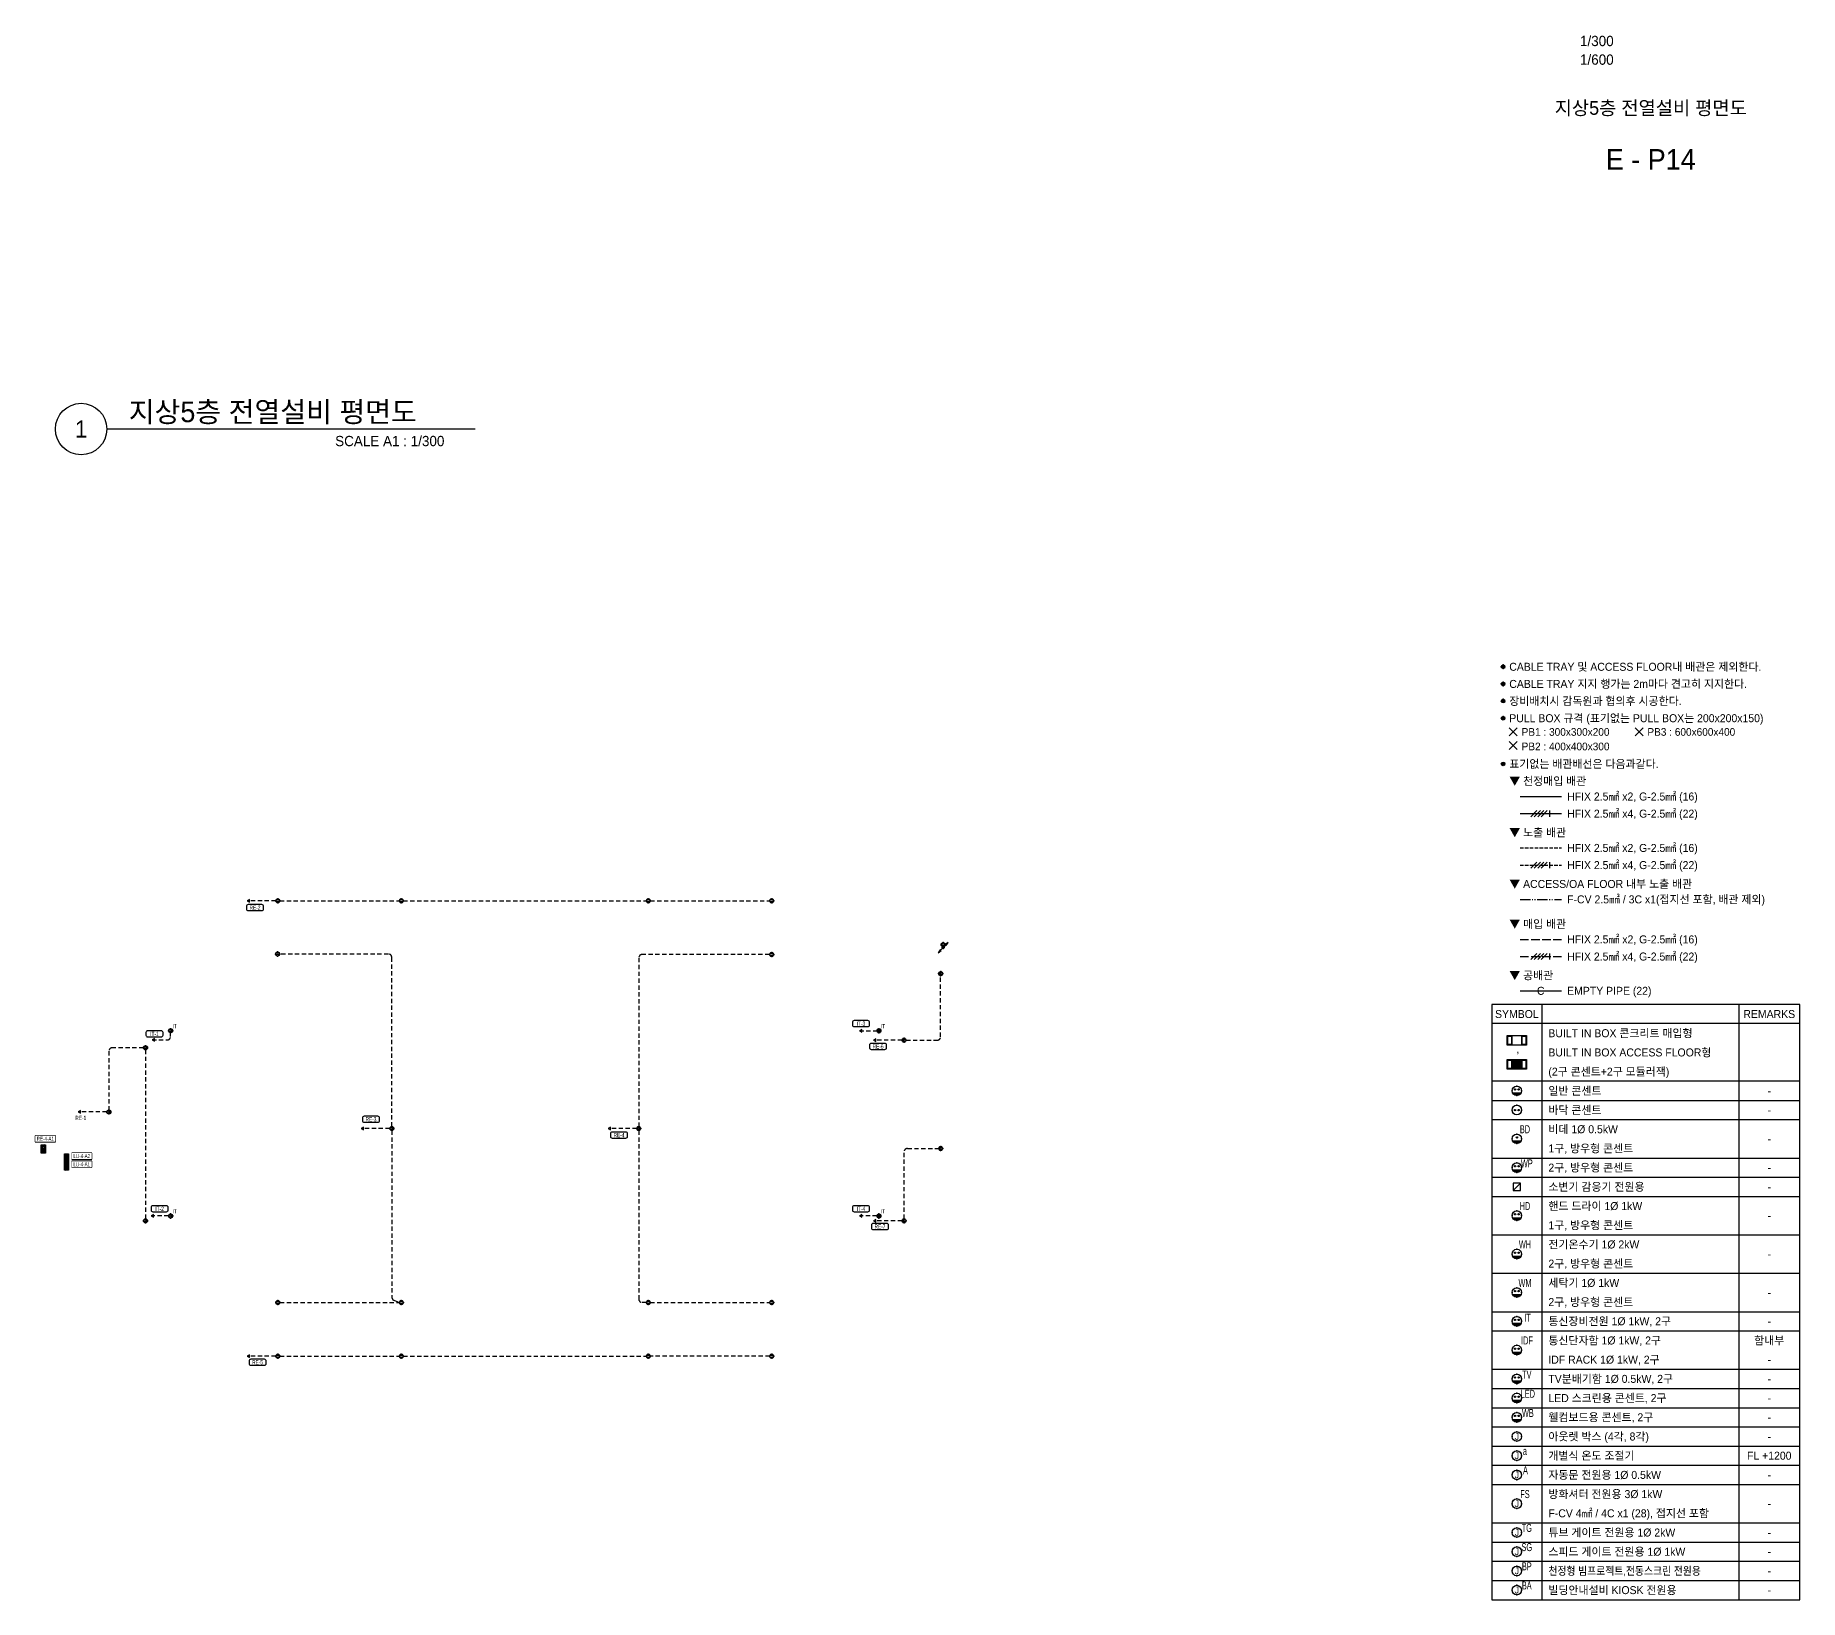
# Model space of a CAD drawing. Header units: millimetres. Extents: x 35956 to 501590, y -530175 to 1059940.
# Drawn here: x 91935 to 246280, y 443280 to 580148 of the extents above; entities that cross this region are included whole.
import ezdxf
from ezdxf.enums import TextEntityAlignment as Align

# ---------------------------------------------------------------- set-up
doc = ezdxf.new("R2010")
doc.units = ezdxf.units.MM
doc.header["$LTSCALE"] = 150
doc.set_wipeout_variables(frame=1)
for name, pattern in [('D1', [3, 1, -1, 1]), ('D2', [6.5, 2.5, -1.5, 2.5]), ('E6', [10, 6, -1, 0.5, -1, 0.5, -1]), ('LH2', [2.85, 2, -0.85]), ('LH4', [6.45, 5, -1.45])]:
    doc.linetypes.add(name, pattern=pattern)
for name, color, linetype in [('------01 Distribution Panel', 3, 'Continuous'), ('------01 Distribution Panel_UPS_Emgency', 232, 'Continuous'), ('------06 Receptacle', 6, 'Continuous'), ('------Number of Strands (가닥수)', 1, 'Continuous'), ('-----20 General Symbol', 3, 'Continuous'), ('-----21 Embeded Wire in Ceiling or Wall', 4, 'Continuous'), ('-----22 Concealed Wire in Floor', 4, 'E6'), ('-----22 Embeded in Floor', 4, 'D2'), ('-----23 Concealed or Exposed Wire', 4, 'D1'), ('-----29 Cable Schedule', 1, 'Continuous'), ('-----30 Text', 2, 'Continuous'), ('-----41 Drawing Title', 2, 'Continuous'), ('-----42 Drawing Number', 2, 'Continuous'), ('-----43 Drawing Scale', 3, 'Continuous'), ('4', 4, 'Continuous')]:
    doc.layers.add(name, color=color, linetype=linetype)
doc.styles.add('ELEC', font='')
doc.styles.get('ELEC').set_extended_font_data('Dotum')

# ---------------------------------------------------------------- blocks, each defined once
blk = doc.blocks.new('B02')
h = blk.add_hatch(color=256)
h.paths.add_polyline_path([(-136, 86, 0.632456), (136, 86)])
h.paths.add_polyline_path([(-75, 193, 1), (-32, 193, 1)])
h.paths.add_polyline_path([(32, 193, 1), (75, 193, 1)])
blk.add_line((-136, 86), (136, 86))
at = {"linetype": 'Continuous'}
blk.add_circle((0, 150), 150, dxfattribs=at)
for centre in [(-54, 193), (54, 193)]:
    blk.add_circle(centre, 21.4)
for p in [(-150, 150), (0, 300), (0, 0), (150, 150)]:
    blk.add_point(p)
blk = doc.blocks.new('O07')
blk.add_lwpolyline([(-173, -100), (0, 0), (-173, 100)], close=True)
blk = doc.blocks.new('A02')
h = blk.add_hatch()
h.set_pattern_fill('ANSI31', color=256, scale=25, style=0)
h.set_pattern_definition([(45, (-2000, -19200), (-56.1266, 56.1266), [])])
h.paths.add_polyline_path([(-300, 300), (-300, 0), (300, 0), (300, 300)])
blk.add_lwpolyline([(300, 0), (-300, 0), (-300, 300), (300, 300)], close=True)
blk = doc.blocks.new('O04')
blk.add_circle((0, 0), 150)
for p in [(-150, 0), (0, 150), (150, 0), (0, -150)]:
    blk.add_point(p)
at = {"style": 'ELEC'}
blk.add_text('J', height=214, dxfattribs=at).set_placement((0, 0), align=Align.MIDDLE)
blk = doc.blocks.new('B08')
at = {"linetype": 'Continuous'}
for points in [[(300, -150), (-300, -150), (-300, 150), (300, 150)], [(-150, 150), (150, 150), (150, -150), (-150, -150)]]:
    blk.add_lwpolyline(points, close=True, dxfattribs=at)
at = {"color": 1, "linetype": 'Continuous'}
for points in [[(-280, 130), (-170, 130), (-170, -130), (-280, -130)], [(170, 130), (280, 130), (280, -130), (170, -130)]]:
    blk.add_lwpolyline(points, close=True, dxfattribs=at)
blk = doc.blocks.new('B11')
h = blk.add_hatch(color=256)
h.dxf.hatch_style = 1
h.paths.add_polyline_path([(150, 150), (-150, 150), (-150, -150), (150, -150)])
at = {"linetype": 'Continuous'}
for points in [[(300, -150), (-300, -150), (-300, 150), (300, 150)], [(-150, 150), (150, 150), (150, -150), (-150, -150)]]:
    blk.add_lwpolyline(points, close=True, dxfattribs=at)
at = {"color": 1, "linetype": 'Continuous'}
for points in [[(-280, 130), (-170, 130), (-170, -130), (-280, -130)], [(170, 130), (280, 130), (280, -130), (170, -130)]]:
    blk.add_lwpolyline(points, close=True, dxfattribs=at)
blk = doc.blocks.new('B01')
h = blk.add_hatch(color=256)
h.paths.add_polyline_path([(21, 193, 1), (-21, 193, 1)])
h.paths.add_polyline_path([(-136, 86, 0.632456), (136, 86)])
blk.add_line((-136, 86), (136, 86))
at = {"linetype": 'Continuous'}
blk.add_circle((0, 150), 150, dxfattribs=at)
blk.add_circle((0, 193), 21.4)
for p in [(-150, 150), (0, 300), (0, 0), (150, 150)]:
    blk.add_point(p)
blk = doc.blocks.new('B17')
blk.add_line((112.5, 0), (-112.5, -225))
blk.add_lwpolyline([(112.5, 0), (-112.5, 0), (-112.5, -225), (112.5, -225)], close=True)
blk = doc.blocks.new('A$Ce357b17b')
at = {"layer": '-----30 Text'}
h = blk.add_hatch(color=256, dxfattribs=at)
edge = h.paths.add_edge_path()
edge.add_arc((-31961, -9700), 160, 0, 360)
h = blk.add_hatch(color=256, dxfattribs=at)
edge = h.paths.add_edge_path()
edge.add_arc((-31961, -11200), 160, 0, 360)
h = blk.add_hatch(color=256, dxfattribs=at)
edge = h.paths.add_edge_path()
edge.add_arc((-31961, -12700), 160, 0, 360)
h = blk.add_hatch(color=256, dxfattribs=at)
edge = h.paths.add_edge_path()
edge.add_arc((-31961, -18200), 160, 0, 360)
at = {"layer": '------Number of Strands (가닥수)'}
for p, q in [((-29536, -22814), (-29008, -22286)), ((-29237, -22814), (-28709, -22286)), ((-28939, -22814), (-28411, -22286)), ((-28640, -22814), (-28112, -22286)), ((-27878, -22814), (-27878, -22286)), ((-29536, -27314), (-29008, -26786)), ((-29237, -27314), (-28709, -26786)), ((-28939, -27314), (-28411, -26786)), ((-28640, -27314), (-28112, -26786)), ((-27878, -27314), (-27878, -26786)), ((-29536, -35314), (-29008, -34786)), ((-29237, -35314), (-28709, -34786)), ((-28939, -35314), (-28411, -34786)), ((-28640, -35314), (-28112, -34786)), ((-27878, -35314), (-27878, -34786))]:
    blk.add_line(p, q, dxfattribs=at)
at = {"layer": '-----21 Embeded Wire in Ceiling or Wall'}
blk.add_line((-30484, -38050), (-26865, -38050), dxfattribs=at)
at = {"layer": '-----22 Concealed Wire in Floor'}
blk.add_line((-30484, -30050), (-26865, -30050), dxfattribs=at)
at = {"layer": '-----30 Text'}
for centre in [(-31961, -9700), (-31961, -11200), (-31961, -12700), (-31961, -18200)]:
    blk.add_circle(centre, 160, dxfattribs=at)
for p in [(-32121, -9700), (-31961, -9540), (-31961, -9860), (-31801, -9700), (-32121, -11200), (-31961, -11040), (-31961, -11360), (-31801, -11200), (-31961, -12540), (-31961, -14040)]:
    blk.add_point(p, dxfattribs=at)
at = {"layer": '4'}
for p, q in [((-30484, -21050), (-26865, -21050)), ((-30484, -22550), (-26865, -22550))]:
    blk.add_line(p, q, dxfattribs=at)
at = {"layer": '4', "linetype": 'LH2'}
for p, q in [((-30484, -25550), (-26865, -25550)), ((-30484, -27050), (-26865, -27050))]:
    blk.add_line(p, q, dxfattribs=at)
at = {"layer": '4', "linetype": 'LH4'}
for p, q in [((-30484, -33550), (-26865, -33550)), ((-30484, -35050), (-26865, -35050))]:
    blk.add_line(p, q, dxfattribs=at)
at = {"layer": '-----23 Concealed or Exposed Wire', "style": 'ELEC'}
blk.add_text('C', height=700, dxfattribs=at).set_placement((-28675, -38050), align=Align.MIDDLE_CENTER)
at = {"layer": '-----30 Text', "style": 'ELEC'}
for s, p in [('CABLE TRAY 및 ACCESS FLOOR내 배관은 제외한다.', (-31425, -9700)), ('CABLE TRAY 지지 행가는 2m마다 견고히 지지한다.', (-31425, -11200)), ('장비배치시 감독원과 협의후 시공한다.', (-31425, -12700)), ('표기없는 배관배선은 다음과같다.', (-31425, -18200)), ('▼ 천정매입 배관', (-31425, -19700)), ('HFIX 2.5㎟ x2, G-2.5㎟ (16)', (-26365, -21050)), ('HFIX 2.5㎟ x4, G-2.5㎟ (22)', (-26365, -22550)), ('▼ 노출 배관', (-31425, -24200)), ('HFIX 2.5㎟ x2, G-2.5㎟ (16)', (-26365, -25550)), ('HFIX 2.5㎟ x4, G-2.5㎟ (22)', (-26365, -27050)), ('▼ ACCESS/OA FLOOR 내부 노출 배관', (-31425, -28700)), ('F-CV 2.5㎟ / 3C x1(접지선 포함, 배관 제외) ', (-26365, -30050)), ('▼ 매입 배관', (-31425, -32200)), ('HFIX 2.5㎟ x2, G-2.5㎟ (16)', (-26365, -33550)), ('HFIX 2.5㎟ x4, G-2.5㎟ (22)', (-26365, -35050)), ('▼ 공배관', (-31425, -36700))]:
    blk.add_text(s, height=700, dxfattribs=at).set_placement(p, align=Align.MIDDLE_LEFT)
for points in [[(-20425, -15050), (-20425, -15750), (-19726, -15750), (-19726, -15050)], [(-31425, -16250), (-31425, -16950), (-30726, -16950), (-30726, -16250)]]:
    blk.add_wipeout(points).dxf.layer = '-----20 General Symbol'
at = {"color": 3}
blk.add_wipeout([(-6020, -91320), (-6020, -39240), (-32961, -39240), (-32961, -91320)], dxfattribs=at).dxf.layer = '-----29 Cable Schedule'
at = {"layer": '------06 Receptacle'}
h = blk.add_hatch(color=256, dxfattribs=at)
edge = h.paths.add_edge_path()
edge.add_arc((-30913, -48480), 60, 0, 360)
h = blk.add_hatch(color=256, dxfattribs=at)
edge = h.paths.add_edge_path()
edge.add_arc((-30613, -48480), 60, 0, 360)
for centre, radius in [((-30763, -48480), 420), ((-30913, -48480), 60), ((-30613, -48480), 60)]:
    blk.add_circle(centre, radius, dxfattribs=at)
for p in [(-31183, -48480), (-30343, -48480)]:
    blk.add_point(p, dxfattribs=at)
at = {"layer": '-----20 General Symbol'}
for p, q in [((-19726, -15750), (-20425, -15050)), ((-19726, -15050), (-20425, -15750))]:
    blk.add_line(p, q, dxfattribs=at)
at = {"layer": '-----29 Cable Schedule'}
for p, q in [((-28565, -39240), (-28565, -40920)), ((-11349, -39240), (-11349, -40920)), ((-28565, -40920), (-28565, -91320)), ((-11349, -40920), (-11349, -91320)), ((-6020, -45960), (-32961, -45960)), ((-32961, -47640), (-6020, -47640)), ((-32961, -49320), (-6020, -49320)), ((-32961, -52680), (-6020, -52680)), ((-32961, -54360), (-6020, -54360)), ((-32961, -56040), (-6020, -56040)), ((-32961, -59400), (-6020, -59400)), ((-32961, -62760), (-6020, -62760)), ((-32961, -66120), (-6020, -66120)), ((-32961, -67800), (-6020, -67800)), ((-32961, -71160), (-6020, -71160)), ((-32961, -72840), (-6020, -72840)), ((-32961, -74520), (-6020, -74520)), ((-32961, -76200), (-6020, -76200)), ((-32961, -77880), (-6020, -77880)), ((-32961, -79560), (-6020, -79560)), ((-32961, -81240), (-6020, -81240)), ((-32961, -84600), (-6020, -84600)), ((-32961, -86280), (-6020, -86280)), ((-32961, -87960), (-6020, -87960)), ((-32961, -89640), (-6020, -89640)), ((-32961, -91320), (-6020, -91320))]:
    blk.add_line(p, q, dxfattribs=at)
at = {"layer": '-----29 Cable Schedule', "color": 3}
blk.add_line((-6020, -40920), (-32961, -40920), dxfattribs=at)
blk.add_lwpolyline([(-6020, -91320), (-6020, -39240), (-32961, -39240), (-32961, -91320)], close=True, dxfattribs=at)
blk.add_point((-30763, -48060))
at = {"layer": '------06 Receptacle', "xscale": 2.8, "yscale": 2.8, "zscale": 2.8}
for name, p in [('B08', (-30763, -42390)), ('B11', (-30763, -44490)), ('B01', (-30763, -51420)), ('B17', (-30763, -54885)), ('B02', (-30763, -69900))]:
    blk.add_blockref(name, p, dxfattribs=at)
at = {"layer": '------06 Receptacle', "color": 0, "xscale": 2.8, "yscale": 2.8, "zscale": 2.8}
for p in [(-30763, -47220), (-30763, -53940), (-30763, -58140), (-30763, -61500), (-30763, -64860), (-30763, -67380), (-30763, -72420), (-30763, -74100), (-30763, -75780)]:
    blk.add_blockref('B02', p, dxfattribs=at)
at = {"layer": '-----20 General Symbol', "xscale": 2.8, "yscale": 2.8, "zscale": 2.8}
for p in [(-30763, -77040), (-30763, -78720), (-30763, -80400), (-30763, -82920), (-30763, -85440), (-30763, -87120), (-30763, -88800), (-30763, -90480)]:
    blk.add_blockref('O04', p, dxfattribs=at)
at = {"layer": '------06 Receptacle', "style": 'ELEC', "width": 0.6}
for s, p in [('BD', (-30053, -50158)), ('WP', (-29891, -53142)), ('HD', (-30053, -56878)), ('WH', (-30053, -60238)), ('WM', (-30053, -63598)), ('IT', (-29828, -66655)), ('IDF', (-29874, -68638)), ('TV', (-29891, -71622)), ('LED', (-29800, -73302)), ('WB', (-29800, -74982))]:
    blk.add_text(s, height=700, dxfattribs=at).set_placement(p, align=Align.MIDDLE)
at = {"layer": '-----20 General Symbol', "style": 'ELEC', "width": 0.7}
blk.add_text('a', height=700, dxfattribs=at).set_placement((-30238, -78308), align=Align.MIDDLE_LEFT)
for s, p in [('A', (-30011, -79989)), ('FS', (-30053, -82078)), ('TG', (-29895, -85036)), ('SG', (-29895, -86716)), ('BP', (-29895, -88396)), ('BA', (-29895, -90076))]:
    blk.add_text(s, height=700, dxfattribs=at).set_placement(p, align=Align.MIDDLE)
at = {"layer": '-----29 Cable Schedule', "color": 2, "style": 'ELEC'}
for s, p in [('SYMBOL', (-30763, -40080)), ('REMARKS', (-8684, -40080))]:
    blk.add_text(s, height=700, dxfattribs=at).set_placement(p, align=Align.MIDDLE)
at = {"layer": '-----30 Text', "style": 'ELEC'}
for s, height, p in [('PB3 : 600x600x400', 672.93, (-19344, -15400)), ('EMPTY PIPE (22)', 700, (-26365, -38050)), ('BUILT IN BOX 콘크리트 매입형', 700, (-28005, -41760)), ('BUILT IN BOX ACCESS FLOOR형', 700, (-28005, -43440)), (',', 700, (-30805, -43128)), ('(2구 콘센트+2구 모듈러잭)', 700, (-28005, -45120)), ('일반 콘센트', 700, (-28005, -46800)), ('바닥 콘센트', 700, (-28005, -48480)), ('비데 1%%216 0.5kW', 700, (-28005, -50160)), ('1구, 방우형 콘센트', 700, (-28005, -51840)), ('2구, 방우형 콘센트', 700, (-28005, -53520)), ('소변기 감응기 전원용', 700, (-28005, -55200)), ('핸드 드라이 1Ø 1kW', 700, (-28005, -56880)), ('1구, 방우형 콘센트', 700, (-28005, -58560)), ('전기온수기 1%%216 2kW', 700, (-28005, -60240)), ('2구, 방우형 콘센트', 700, (-28005, -61920)), ('세탁기 1Ø 1kW', 700, (-28005, -63600)), ('2구, 방우형 콘센트', 700, (-28005, -65280)), ('통신장비전원 1%%216 1kW, 2구', 700, (-28005, -66960)), ('통신단자함 1%%216 1kW, 2구', 700, (-28005, -68640)), ('IDF RACK 1%%216 1kW, 2구', 700, (-28005, -70320)), ('TV분배기함 1%%216 0.5kW, 2구', 700, (-28005, -72000)), ('LED 스크린용 콘센트, 2구', 700, (-28005, -73680)), ('웰컴보드용 콘센트, 2구', 700, (-28005, -75360)), ('아웃렛 박스 (4각, 8각)', 700, (-28005, -77040)), ('개별식 온도 조절기', 700, (-28005, -78720)), ('자동문 전원용 1%%216 0.5kW', 700, (-28005, -80400)), ('방화셔터 전원용 3%%216 1kW', 700, (-28005, -82080)), ('F-CV 4㎟ / 4C x1 (28), 접지선 포함', 700, (-28005, -83760)), ('튜브 게이트 전원용 1Ø 2kW', 700, (-28005, -85440)), ('스피드 게이트 전원용 1Ø 1kW', 700, (-28005, -87120)), ('빌딩안내설비 KIOSK 전원용', 700, (-28005, -90480))]:
    blk.add_text(s, height=height, dxfattribs=at).set_placement(p, align=Align.MIDDLE_LEFT)
for s, p in [('-', (-8684, -46800)), ('-', (-8684, -48480)), ('-', (-8684, -51000)), ('-', (-8684, -53520)), ('-', (-8684, -55200)), ('-', (-8684, -57720)), ('-', (-8684, -61080)), ('-', (-8684, -64440)), ('-', (-8684, -66960)), ('함내부', (-8684, -68640)), ('-', (-8684, -70320)), ('-', (-8684, -72000)), ('-', (-8684, -73680)), ('-', (-8684, -75360)), ('-', (-8684, -77040)), ('FL +1200', (-8684, -78720)), ('-', (-8684, -80400)), ('-', (-8684, -82920)), ('-', (-8684, -85440)), ('-', (-8684, -87120)), ('-', (-8684, -88800)), ('-', (-8684, -90480))]:
    blk.add_text(s, height=700, dxfattribs=at).set_placement(p, align=Align.MIDDLE_CENTER)
at = {"layer": '-----30 Text', "style": 'ELEC', "width": 0.9}
blk.add_text('천정형 빔프로젝트,전동스크린 전원용', height=700, dxfattribs=at).set_placement((-28005, -88800), align=Align.MIDDLE_LEFT)
blk.add_wipeout([(-31425, -15050), (-31425, -15750), (-30726, -15750), (-30726, -15050)]).dxf.layer = '-----20 General Symbol'
at = {"layer": '-----30 Text'}
h = blk.add_hatch(color=256, dxfattribs=at)
edge = h.paths.add_edge_path()
edge.add_arc((-31961, -14200), 160, 0, 360)
at = {"layer": '-----20 General Symbol'}
for p, q in [((-30726, -15750), (-31425, -15050)), ((-30726, -15050), (-31425, -15750)), ((-30726, -16950), (-31425, -16250)), ((-30726, -16250), (-31425, -16950))]:
    blk.add_line(p, q, dxfattribs=at)
at = {"layer": '-----30 Text'}
blk.add_circle((-31961, -14200), 160, dxfattribs=at)
at = {"layer": '-----30 Text', "style": 'ELEC'}
for s, height, p in [('PULL BOX 규격 (표기없는 PULL BOX는 200x200x150)', 700, (-31425, -14200)), ('PB1 : 300x300x200', 672.93, (-30344, -15400)), ('PB2 : 400x400x300', 672.93, (-30344, -16671))]:
    blk.add_text(s, height=height, dxfattribs=at).set_placement(p, align=Align.MIDDLE_LEFT)
blk = doc.blocks.new('O01')
blk.add_hatch(color=256).paths.add_polyline_path([(-149, -218), (-218, -149), (-368, -368)])
blk.add_line((-46, -46), (-184, -184))
blk.add_lwpolyline([(-368, -368), (-149, -218), (-218, -149), (-368, -368)])
blk.add_circle((0, 0), 65)
for p in [(-65, 0), (-65, 0), (0, 65), (0, 65), (65, 0), (65, 0), (0, -65), (0, -65)]:
    blk.add_point(p)

msp = doc.modelspace()

# ---------------------------------------------------------------- linework, layer by layer
at = {"layer": '------01 Distribution Panel', "color": 1, "elevation": 0}
for points in [[(91935, 483347), (93690, 483347), (93690, 483872), (91935, 483872)], [(95121, 481110), (96876, 481110), (96876, 481635), (95121, 481635)]]:
    msp.add_lwpolyline(points, close=True, dxfattribs=at)
at = {"layer": '-----22 Embeded in Floor'}
for p, q in [((103774, 492555), (103774, 492878)), ((164030, 493052), (165554, 493052)), ((165554, 493052), (165554, 493052)), ((123124, 484325), (123124, 469754)), ((144724, 484325), (144724, 469585)), ((123309, 469476), (123774, 469285)), ((145374, 469285), (145024, 469285))]:
    msp.add_line(p, q, dxfattribs=at)
for points in [[(112974, 504425), (110474, 504425)], [(113334, 504425), (123774, 504425)], [(124134, 504425), (145374, 504425)], [(145734, 504425), (156174, 504425)], [(167754, 492235), (165254, 492235)], [(98194, 485955), (95694, 485955)], [(103594, 476855), (102070, 476855)], [(165553, 476856), (164029, 476856)], [(167754, 476429), (165254, 476429)], [(113334, 469285), (123774, 469285)], [(145734, 469285), (156174, 469285)], [(112974, 464585), (110474, 464585)], [(113334, 464585), (123774, 464585)], [(124134, 464585), (145374, 464585)], [(156174, 464585), (145734, 464585)]]:
    msp.add_lwpolyline(points, dxfattribs=at)
for points in [[(156148, 499726), (145024, 499726, 0.4142136), (144724, 499426), (144724, 484685)], [(168114, 492235), (170832, 492235, 0.4142136), (171132, 492535), (171132, 497873)], [(101394, 491568), (98673, 491568, 0.4142136), (98373, 491268), (98374, 486135)], [(167934, 476609), (167934, 482455, -0.4142136), (168234, 482755), (168234, 482755), (170954, 482755)]]:
    msp.add_lwpolyline(points, format="xyb", dxfattribs=at)
at = {"layer": '-----22 Embeded in Floor', "elevation": 0}
for points in [[(122944, 484505), (120444, 484505)], [(144544, 484505), (142044, 484505)]]:
    msp.add_lwpolyline(points, dxfattribs=at)
at = {"layer": '-----22 Embeded in Floor'}
for centre, start, end in [((103474, 492555), 270, 0), ((123424, 469754, 0), 180, 247.60208), ((145024, 469585, 0), 180, 270)]:
    msp.add_arc(centre, 300, start, end, dxfattribs=at)
at = {"layer": '-----41 Drawing Title', "color": 7}
msp.add_line((130407, 545700), (98193, 545700), dxfattribs=at)
msp.add_circle((95943, 545700), 2250, dxfattribs=at)

# ---------------------------------------------------------------- block references
at = {"layer": '------01 Distribution Panel', "xscale": 1.2, "yscale": 1.2, "zscale": 1.2, "rotation": 270}
msp.add_blockref('A02', (92454, 482715), dxfattribs=at)
at = {"layer": '------01 Distribution Panel_UPS_Emgency', "xscale": 1.2, "yscale": 1.2, "zscale": 1.2, "rotation": 270}
msp.add_blockref('A02', (94494, 481215), dxfattribs=at)
at = {"layer": '------06 Receptacle', "xscale": 1.2, "yscale": 1.2, "zscale": 1.2}
for p, rotation in [((113154, 504605), 180.0000009445702), ((123954, 504605), 180.0000009445702), ((145554, 504605), 180.0000009445702), ((156354, 504605), 179.9999990554296), ((171354, 500405), 359.646272586137), ((113134, 499951), 179.9999990554298), ((156354, 499905), 179.9999990554298), ((170954, 498054), 269.646272586137), ((103954, 493058), 89.99999905542973), ((103954, 493058), 89.99999905542973), ((165554, 493054), 269.9999990554298), ((167754, 492235), 270.0000009445701), ((101754, 491568), 89.99999905542991), ((98554, 485955), 89.64627258613703), ((123304, 484505), 89.9999990554297), ((144904, 484505), 89.9999990554297), ((170954, 482755), 269.646272586137), ((103954, 476855), 89.99999905542973), ((165554, 476855), 269.9999990554298), ((167754, 476429), 270.0000009445701), ((113154, 469105), 359.9999990554297), ((123954, 469105), 359.9999990554297), ((145554, 469105), 359.9999990554297), ((156354, 469105), 359.9999990554297), ((113154, 464405), 359.9999990554297), ((123954, 464405), 359.9999990554297), ((145554, 464405), 359.9999990554297), ((156354, 464405), 359.9999990554297)]:
    msp.add_blockref('B02', p, dxfattribs=dict(at, rotation=rotation))
at = {"layer": '-----20 General Symbol', "xscale": 1.2, "yscale": 1.2, "zscale": 1.2}
msp.add_blockref('O01', (171354, 500327), dxfattribs=at)
at = {"layer": '-----20 General Symbol', "xscale": 1.2, "yscale": 1.2, "zscale": 1.2, "rotation": 180}
msp.add_blockref('O01', (171354, 500327), dxfattribs=at)
at = {"layer": '-----22 Embeded in Floor', "xscale": 1.2, "yscale": 1.2, "zscale": 1.2, "rotation": 180}
for p in [(110474, 504425), (164030, 493052), (165254, 492235), (95694, 485955), (120444, 484505), (142044, 484505), (102070, 476855), (164029, 476856), (110474, 464585)]:
    msp.add_blockref('O07', p, dxfattribs=at)
at = {"layer": '-----29 Cable Schedule'}
msp.add_blockref('A$Ce357b17b', (252300, 534600), dxfattribs=at)

# ---------------------------------------------------------------- texts
at = {"layer": '------06 Receptacle', "style": 'ELEC', "width": 0.7}
for p in [(104129, 493460, 0), (104129, 493460, 0), (166089, 493456, 0), (166089, 493456, 0), (166089, 477257, 0)]:
    msp.add_text('IT', height=375, dxfattribs=at).set_placement(p, align=Align.MIDDLE)
at = {"layer": '-----41 Drawing Title', "style": 'ELEC'}
msp.add_text('지상5층 전열설비 평면도', height=1200, dxfattribs=at).set_placement((233250, 573790), align=Align.MIDDLE_CENTER)
at = {"layer": '-----41 Drawing Title', "color": 2, "style": 'ELEC'}
msp.add_text('지상5층 전열설비 평면도', height=1800, dxfattribs=at).set_placement((100110, 546300))
at = {"layer": '-----41 Drawing Title', "color": 7, "style": 'ELEC'}
msp.add_text('1', height=1500, dxfattribs=at).set_placement((95943, 545700), align=Align.MIDDLE)
at = {"layer": '-----41 Drawing Title', "style": 'ELEC'}
msp.add_text('SCALE A1 : 1/300', height=900, dxfattribs=at).set_placement((127723, 544200), align=Align.RIGHT)
at = {"layer": '-----42 Drawing Number', "style": 'ELEC'}
msp.add_text('E - P14', height=1800, dxfattribs=at).set_placement((233250, 569290), align=Align.MIDDLE_CENTER)
at = {"layer": '-----43 Drawing Scale', "style": 'ELEC'}
for s, p in [('1/300', (227060, 579200)), ('1/600', (227060, 577570))]:
    msp.add_text(s, height=900, dxfattribs=at).set_placement(p)

# ---------------------------------------------------------------- next in the draw order: wipeouts: each hides what was drawn before it
at = {"color": 1}
msp.add_wipeout([(91935, 483347), (93690, 483347), (93690, 483872), (91935, 483872)], dxfattribs=at).dxf.layer = '------01 Distribution Panel'
at = {"color": 1, "linetype": 'Continuous'}
for points in [[(110406, 503715), (110408, 503692), (110413, 503669), (110422, 503647), (110435, 503627), (110450, 503609), (110468, 503594), (110488, 503582), (110510, 503573), (110533, 503567), (110556, 503565), (111756, 503565), (111780, 503567), (111802, 503573), (111824, 503582), (111844, 503594), (111862, 503609), (111877, 503627), (111890, 503647), (111899, 503669), (111904, 503692), (111906, 503715), (111906, 503940), (111904, 503964), (111899, 503987), (111890, 504009), (111877, 504029), (111862, 504047), (111844, 504062), (111824, 504074), (111802, 504083), (111780, 504089), (111756, 504090), (110556, 504090), (110533, 504089), (110510, 504083), (110488, 504074), (110468, 504062), (110450, 504047), (110435, 504029), (110422, 504009), (110413, 503987), (110408, 503964), (110406, 503940)], [(163409, 493567), (163411, 493543), (163416, 493520), (163425, 493499), (163438, 493479), (163453, 493461), (163471, 493445), (163491, 493433), (163513, 493424), (163536, 493419), (163559, 493417), (164759, 493417), (164783, 493419), (164805, 493424), (164827, 493433), (164847, 493445), (164865, 493461), (164880, 493479), (164893, 493499), (164902, 493520), (164907, 493543), (164909, 493567), (164909, 493792), (164907, 493815), (164902, 493838), (164893, 493860), (164880, 493880), (164865, 493898), (164847, 493913), (164827, 493925), (164805, 493934), (164783, 493940), (164759, 493942), (163559, 493942), (163536, 493940), (163513, 493934), (163491, 493925), (163471, 493913), (163453, 493898), (163438, 493880), (163425, 493860), (163416, 493838), (163411, 493815), (163409, 493792)], [(164910, 491571), (164911, 491548), (164917, 491525), (164926, 491503), (164938, 491483), (164953, 491465), (164971, 491450), (164991, 491438), (165013, 491429), (165036, 491423), (165060, 491421), (166260, 491421), (166283, 491423), (166306, 491429), (166328, 491438), (166348, 491450), (166366, 491465), (166381, 491483), (166393, 491503), (166402, 491525), (166408, 491548), (166410, 491571), (166410, 491796), (166408, 491820), (166402, 491843), (166393, 491864), (166381, 491885), (166366, 491902), (166348, 491918), (166328, 491930), (166306, 491939), (166283, 491944), (166260, 491946), (165060, 491946), (165036, 491944), (165013, 491939), (164991, 491930), (164971, 491918), (164953, 491902), (164938, 491885), (164926, 491864), (164917, 491843), (164911, 491820), (164910, 491796)], [(95166, 485315), (95168, 485292), (95173, 485269), (95182, 485247), (95195, 485227), (95210, 485209), (95228, 485194), (95248, 485182), (95270, 485173), (95293, 485167), (95316, 485165), (96516, 485165), (96540, 485167), (96562, 485173), (96584, 485182), (96604, 485194), (96622, 485209), (96637, 485227), (96650, 485247), (96659, 485269), (96664, 485292), (96666, 485315), (96666, 485540), (96664, 485564), (96659, 485587), (96650, 485608), (96637, 485628), (96622, 485646), (96604, 485662), (96584, 485674), (96562, 485683), (96540, 485688), (96516, 485690), (95316, 485690), (95293, 485688), (95270, 485683), (95248, 485674), (95228, 485662), (95210, 485646), (95195, 485628), (95182, 485608), (95173, 485587), (95168, 485564), (95166, 485540)], [(120548, 485199), (120550, 485175), (120556, 485153), (120565, 485131), (120577, 485111), (120592, 485093), (120610, 485078), (120630, 485065), (120652, 485056), (120675, 485051), (120698, 485049), (121898, 485049), (121922, 485051), (121945, 485056), (121966, 485065), (121986, 485078), (122004, 485093), (122020, 485111), (122032, 485131), (122041, 485153), (122046, 485175), (122048, 485199), (122048, 485424), (122046, 485447), (122041, 485470), (122032, 485492), (122020, 485512), (122004, 485530), (121986, 485545), (121966, 485558), (121945, 485567), (121922, 485572), (121898, 485574), (120698, 485574), (120675, 485572), (120652, 485567), (120630, 485558), (120610, 485545), (120592, 485530), (120577, 485512), (120565, 485492), (120556, 485470), (120550, 485447), (120548, 485424)], [(142246, 483814), (142248, 483791), (142254, 483768), (142263, 483746), (142275, 483726), (142290, 483708), (142308, 483693), (142328, 483681), (142350, 483672), (142373, 483666), (142396, 483664), (143596, 483664), (143620, 483666), (143643, 483672), (143664, 483681), (143684, 483693), (143702, 483708), (143718, 483726), (143730, 483746), (143739, 483768), (143744, 483791), (143746, 483814), (143746, 484039), (143744, 484063), (143739, 484086), (143730, 484107), (143718, 484127), (143702, 484145), (143684, 484161), (143664, 484173), (143643, 484182), (143620, 484187), (143596, 484189), (142396, 484189), (142373, 484187), (142350, 484182), (142328, 484173), (142308, 484161), (142290, 484145), (142275, 484127), (142263, 484107), (142254, 484086), (142248, 484063), (142246, 484039)], [(102058, 477369), (102060, 477346), (102065, 477323), (102074, 477301), (102087, 477281), (102102, 477263), (102120, 477248), (102140, 477236), (102162, 477227), (102185, 477221), (102208, 477219), (103408, 477219), (103431, 477221), (103454, 477227), (103476, 477236), (103496, 477248), (103514, 477263), (103529, 477281), (103542, 477301), (103551, 477323), (103556, 477346), (103558, 477369), (103558, 477594), (103556, 477618), (103551, 477641), (103542, 477663), (103529, 477683), (103514, 477700), (103496, 477716), (103476, 477728), (103454, 477737), (103431, 477743), (103408, 477744), (102208, 477744), (102185, 477743), (102162, 477737), (102140, 477728), (102120, 477716), (102102, 477700), (102087, 477683), (102074, 477663), (102065, 477641), (102060, 477618), (102058, 477594)], [(163409, 477371), (163410, 477347), (163416, 477325), (163425, 477303), (163437, 477283), (163453, 477265), (163470, 477250), (163491, 477237), (163512, 477228), (163535, 477223), (163559, 477221), (164759, 477221), (164782, 477223), (164805, 477228), (164827, 477237), (164847, 477250), (164865, 477265), (164880, 477283), (164892, 477303), (164901, 477325), (164907, 477347), (164909, 477371), (164909, 477596), (164907, 477619), (164901, 477642), (164892, 477664), (164880, 477684), (164865, 477702), (164847, 477717), (164827, 477730), (164805, 477739), (164782, 477744), (164759, 477746), (163559, 477746), (163535, 477744), (163512, 477739), (163491, 477730), (163470, 477717), (163453, 477702), (163437, 477684), (163425, 477664), (163416, 477642), (163410, 477619), (163409, 477596)]]:
    msp.add_wipeout(points, dxfattribs=at)
for points in [[(101609, 492675), (101610, 492651), (101616, 492628), (101625, 492607), (101637, 492587), (101653, 492569), (101670, 492553), (101691, 492541), (101712, 492532), (101735, 492527), (101759, 492525), (102959, 492525), (102982, 492527), (103005, 492532), (103027, 492541), (103047, 492553), (103065, 492569), (103080, 492587), (103092, 492607), (103101, 492628), (103107, 492651), (103109, 492675), (103109, 492900), (103107, 492923), (103101, 492946), (103092, 492968), (103080, 492988), (103065, 493006), (103047, 493021), (103027, 493033), (103005, 493042), (102982, 493048), (102959, 493050), (101759, 493050), (101735, 493048), (101712, 493042), (101691, 493033), (101670, 493021), (101653, 493006), (101637, 492988), (101625, 492968), (101616, 492946), (101610, 492923), (101609, 492900)], [(110631, 463939), (110633, 463916), (110639, 463893), (110648, 463871), (110660, 463851), (110675, 463833), (110693, 463818), (110713, 463806), (110735, 463797), (110758, 463791), (110781, 463789), (111981, 463789), (112005, 463791), (112028, 463797), (112049, 463806), (112069, 463818), (112087, 463833), (112103, 463851), (112115, 463871), (112124, 463893), (112129, 463916), (112131, 463939), (112131, 464164), (112129, 464188), (112124, 464211), (112115, 464232), (112103, 464252), (112087, 464270), (112069, 464286), (112049, 464298), (112028, 464307), (112005, 464312), (111981, 464314), (110781, 464314), (110758, 464312), (110735, 464307), (110713, 464298), (110693, 464286), (110675, 464270), (110660, 464252), (110648, 464232), (110639, 464211), (110633, 464188), (110631, 464164)]]:
    msp.add_wipeout(points, dxfattribs=at).translate(0, 0, 0)
at = {"color": 1}
msp.add_wipeout([(95121, 481110), (96876, 481110), (96876, 481635), (95121, 481635)], dxfattribs=at)

# ---------------------------------------------------------------- next in the draw order: linework, layer by layer
at = {"layer": '------01 Distribution Panel', "color": 1, "elevation": 0}
msp.add_lwpolyline([(95121, 481830), (96876, 481830), (96876, 482355), (95121, 482355)], close=True, dxfattribs=at)
at = {"layer": '-----22 Embeded in Floor', "elevation": 0}
msp.add_lwpolyline([(123124, 484685), (123124, 499471, 0.4142136), (122824, 499771), (113314, 499771)], format="xyb", dxfattribs=at)
at = {"layer": '-----22 Embeded in Floor'}
msp.add_lwpolyline([(101574, 491388), (101574, 476609)], dxfattribs=at)
at = {"color": 1, "linetype": 'Continuous'}
for points in [[(110406, 503715, 0.4142136), (110556, 503565), (111756, 503565, 0.4142136), (111906, 503715), (111906, 503940, 0.4142136), (111756, 504090), (110556, 504090, 0.4142136), (110406, 503940)], [(163409, 493567, 0.4142136), (163559, 493417), (164759, 493417, 0.4142136), (164909, 493567), (164909, 493792, 0.4142136), (164759, 493942), (163559, 493942, 0.4142136), (163409, 493792)], [(101609, 492675, 0.4142136), (101759, 492525), (102959, 492525, 0.4142136), (103109, 492675), (103109, 492900, 0.4142136), (102959, 493050), (101759, 493050, 0.4142136), (101609, 492900)], [(164910, 491571, 0.4142136), (165060, 491421), (166260, 491421, 0.4142136), (166410, 491571), (166410, 491796, 0.4142136), (166260, 491946), (165060, 491946, 0.4142136), (164910, 491796)], [(142246, 483814, 0.4142136), (142396, 483664), (143596, 483664, 0.4142136), (143746, 483814), (143746, 484039, 0.4142136), (143596, 484189), (142396, 484189, 0.4142136), (142246, 484039)], [(102058, 477369, 0.4142136), (102208, 477219), (103408, 477219, 0.4142136), (103558, 477369), (103558, 477594, 0.4142136), (103408, 477744), (102208, 477744, 0.4142136), (102058, 477594)], [(163409, 477371, 0.4142136), (163559, 477221), (164759, 477221, 0.4142136), (164909, 477371), (164909, 477596, 0.4142136), (164759, 477746), (163559, 477746, 0.4142136), (163409, 477596)], [(110631, 463939, 0.4142136), (110781, 463789), (111981, 463789, 0.4142136), (112131, 463939), (112131, 464164, 0.4142136), (111981, 464314), (110781, 464314, 0.4142136), (110631, 464164)]]:
    msp.add_lwpolyline(points, format="xyb", close=True, dxfattribs=at)
at = {"color": 1, "linetype": 'Continuous', "elevation": 0}
msp.add_lwpolyline([(120548, 485199, 0.4142136), (120698, 485049), (121898, 485049, 0.4142136), (122048, 485199), (122048, 485424, 0.4142136), (121898, 485574), (120698, 485574, 0.4142136), (120548, 485424)], format="xyb", close=True, dxfattribs=at)

# ---------------------------------------------------------------- next in the draw order: block references
at = {"layer": '------01 Distribution Panel_UPS_Emgency', "xscale": 1.2, "yscale": 1.2, "zscale": 1.2, "rotation": 270}
msp.add_blockref('A02', (94494, 481935), dxfattribs=at)
at = {"layer": '------06 Receptacle', "xscale": 1.2, "yscale": 1.2, "zscale": 1.2}
for p, rotation in [((165554, 493054), 269.9999990554298), ((101754, 476429), 89.99999905542991)]:
    msp.add_blockref('B02', p, dxfattribs=dict(at, rotation=rotation))
at = {"layer": '-----22 Embeded in Floor', "xscale": 1.2, "yscale": 1.2, "zscale": 1.2, "rotation": 180}
msp.add_blockref('O07', (165254, 476429), dxfattribs=at)

# ---------------------------------------------------------------- next in the draw order: texts
at = {"layer": '------01 Distribution Panel', "style": 'ELEC', "width": 0.7}
msp.add_text('RE-4-A1', height=350, dxfattribs=at).set_placement((92813, 483610), align=Align.MIDDLE_CENTER)
at = {"layer": '------06 Receptacle', "style": 'ELEC', "width": 0.7}
msp.add_text('IT', height=375, dxfattribs=at).set_placement((104129, 477257, 0), align=Align.MIDDLE)
at = {"style": 'ELEC', "width": 0.7}
for s, p in [('RE-2', (111156, 503828)), ('RE-6', (165660, 491684)), ('RE-1', (95916, 485428)), ('RE-3', (121298, 485311)), ('RE-4', (142996, 483927)), ('IT-2', (102808, 477482)), ('IT-4', (164159, 477483)), ('RE-5', (111381, 464052))]:
    msp.add_text(s, height=375, dxfattribs=at).set_placement(p, align=Align.MIDDLE)

# ---------------------------------------------------------------- next in the draw order: wipeouts: each hides what was drawn before it
at = {"color": 1, "linetype": 'Continuous'}
for points in [[(163409, 493567), (163411, 493543), (163416, 493520), (163425, 493499), (163438, 493479), (163453, 493461), (163471, 493445), (163491, 493433), (163513, 493424), (163536, 493419), (163559, 493417), (164759, 493417), (164783, 493419), (164805, 493424), (164827, 493433), (164847, 493445), (164865, 493461), (164880, 493479), (164893, 493499), (164902, 493520), (164907, 493543), (164909, 493567), (164909, 493792), (164907, 493815), (164902, 493838), (164893, 493860), (164880, 493880), (164865, 493898), (164847, 493913), (164827, 493925), (164805, 493934), (164783, 493940), (164759, 493942), (163559, 493942), (163536, 493940), (163513, 493934), (163491, 493925), (163471, 493913), (163453, 493898), (163438, 493880), (163425, 493860), (163416, 493838), (163411, 493815), (163409, 493792)], [(101609, 492675), (101610, 492651), (101616, 492628), (101625, 492607), (101637, 492587), (101653, 492569), (101670, 492553), (101691, 492541), (101712, 492532), (101735, 492527), (101759, 492525), (102959, 492525), (102982, 492527), (103005, 492532), (103027, 492541), (103047, 492553), (103065, 492569), (103080, 492587), (103092, 492607), (103101, 492628), (103107, 492651), (103109, 492675), (103109, 492900), (103107, 492923), (103101, 492946), (103092, 492968), (103080, 492988), (103065, 493006), (103047, 493021), (103027, 493033), (103005, 493042), (102982, 493048), (102959, 493050), (101759, 493050), (101735, 493048), (101712, 493042), (101691, 493033), (101670, 493021), (101653, 493006), (101637, 492988), (101625, 492968), (101616, 492946), (101610, 492923), (101609, 492900)]]:
    msp.add_wipeout(points, dxfattribs=at).translate(0, 0, 0)
at = {"color": 1}
msp.add_wipeout([(95121, 481830), (96876, 481830), (96876, 482355), (95121, 482355)], dxfattribs=at)
at = {"color": 1, "linetype": 'Continuous'}
msp.add_wipeout([(165072, 475816), (165074, 475792), (165080, 475769), (165089, 475748), (165101, 475728), (165116, 475710), (165134, 475694), (165154, 475682), (165176, 475673), (165199, 475668), (165222, 475666), (166422, 475666), (166446, 475668), (166469, 475673), (166490, 475682), (166510, 475694), (166528, 475710), (166544, 475728), (166556, 475748), (166565, 475769), (166570, 475792), (166572, 475816), (166572, 476041), (166570, 476064), (166565, 476087), (166556, 476109), (166544, 476129), (166528, 476147), (166510, 476162), (166490, 476174), (166469, 476183), (166446, 476189), (166422, 476191), (165222, 476191), (165199, 476189), (165176, 476183), (165154, 476174), (165134, 476162), (165116, 476147), (165101, 476129), (165089, 476109), (165080, 476087), (165074, 476064), (165072, 476041)], dxfattribs=at)

# ---------------------------------------------------------------- next in the draw order: linework, layer by layer
at = {"layer": '-----22 Embeded in Floor'}
msp.add_line((102151, 492255), (103474, 492255), dxfattribs=at)
at = {"color": 1, "linetype": 'Continuous'}
for points in [[(163409, 493567, 0.4142136), (163559, 493417), (164759, 493417, 0.4142136), (164909, 493567), (164909, 493792, 0.4142136), (164759, 493942), (163559, 493942, 0.4142136), (163409, 493792)], [(101609, 492675, 0.4142136), (101759, 492525), (102959, 492525, 0.4142136), (103109, 492675), (103109, 492900, 0.4142136), (102959, 493050), (101759, 493050, 0.4142136), (101609, 492900)], [(165072, 475816, 0.4142136), (165222, 475666), (166422, 475666, 0.4142136), (166572, 475816), (166572, 476041, 0.4142136), (166422, 476191), (165222, 476191, 0.4142136), (165072, 476041)]]:
    msp.add_lwpolyline(points, format="xyb", close=True, dxfattribs=at)

# ---------------------------------------------------------------- next in the draw order: block references
at = {"layer": '-----22 Embeded in Floor', "xscale": 1.2, "yscale": 1.2, "zscale": 1.2, "rotation": 180}
msp.add_blockref('O07', (102151, 492255), dxfattribs=at)

# ---------------------------------------------------------------- next in the draw order: texts
at = {"layer": '------01 Distribution Panel_UPS_Emgency', "style": 'ELEC', "width": 0.7}
for s, p in [('LU-4-A2', (95999, 482092)), ('LU-4-A1', (95999, 481372))]:
    msp.add_text(s, height=350, dxfattribs=at).set_placement(p, align=Align.MIDDLE_CENTER)
at = {"style": 'ELEC', "width": 0.7}
for s, p in [('IT-1', (102359, 492787)), ('IT-3', (164159, 493679)), ('IT-3', (164159, 493679)), ('RE-7', (165822, 475928))]:
    msp.add_text(s, height=375, dxfattribs=at).set_placement(p, align=Align.MIDDLE)

doc.saveas('drawing.dxf')
